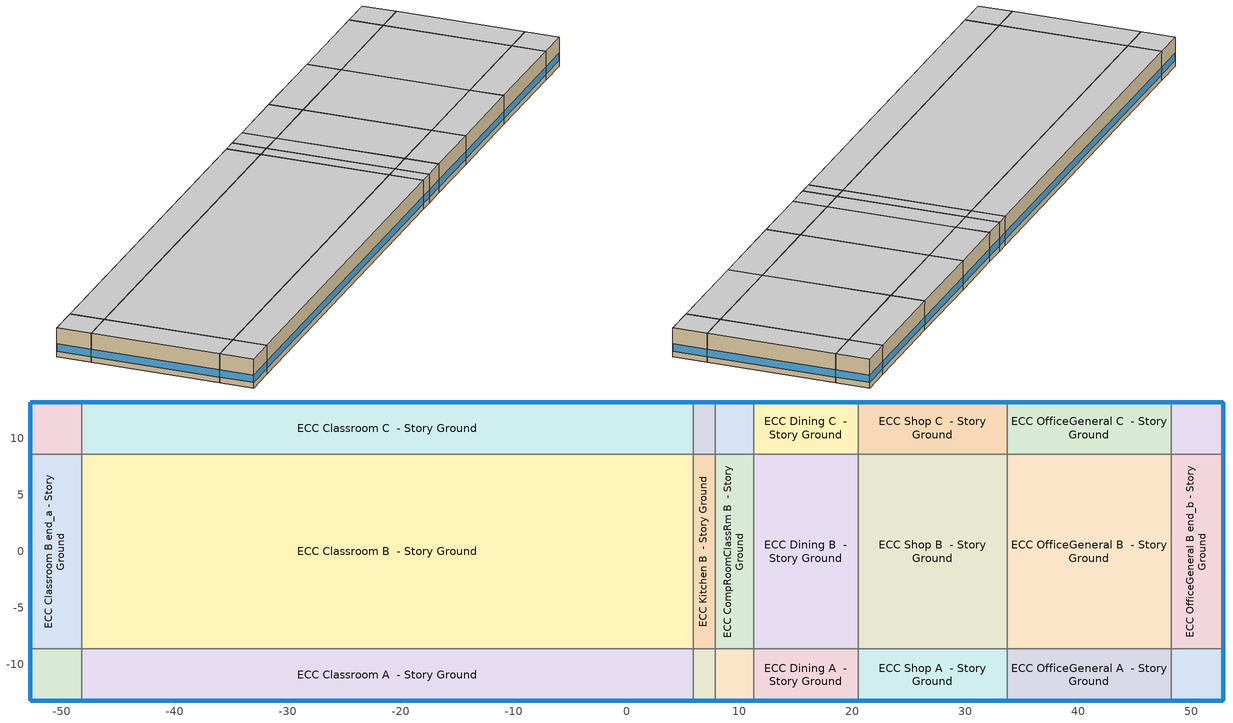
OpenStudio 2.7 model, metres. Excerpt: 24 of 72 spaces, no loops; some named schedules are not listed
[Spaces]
ECC Classroom A end_a - Story Ground
 floor ground: -52.81,-13.2 -52.81,-8.63 -48.23,-8.63 -48.23,-13.2 z0
 wall outside: -52.81,-8.63 -52.81,-13.2 -48.23,-13.2 z0:3.96
 wall to ECC Classroom B end_a - Story Ground: -48.23,-8.63 -52.81,-8.63 z0:3.96
 wall to ECC Classroom A  - Story Ground: -48.23,-13.2 -48.23,-8.63 z0:3.96
 window: -52.81,-8.66 -52.81,-13.18 / -52.78,-13.2 -48.26,-13.2 z0.76:1.76
 ceiling adiabatic (DEER Carpeted 6in Slab Floor): -48.23,-13.2 -48.23,-8.63 -52.81,-8.63 -52.81,-13.2 z3.96
ECC Classroom B end_a - Story Ground
 floor ground: -52.81,-8.63 -52.81,8.63 -48.23,8.63 -48.23,-8.63 z0
 wall outside: -52.81,8.63 -52.81,-8.63 z0:3.96
 wall to ECC Classroom C end_a - Story Ground: -48.23,8.63 -52.81,8.63 z0:3.96
 wall to ECC Classroom B  - Story Ground: -48.23,-8.63 -48.23,8.63 z0:3.96
 window: -52.81,8.6 -52.81,-8.6 z0.76:1.76
 ceiling adiabatic (DEER Carpeted 6in Slab Floor): -48.23,-8.63 -48.23,8.63 -52.81,8.63 -52.81,-8.63 z3.96
ECC Classroom C end_a - Story Ground
 floor ground: -52.81,8.63 -52.81,13.2 -48.23,13.2 -48.23,8.63 z0
 wall outside: -48.23,13.2 -52.81,13.2 -52.81,8.63 z0:3.96
 wall to ECC Classroom C  - Story Ground: -48.23,8.63 -48.23,13.2 z0:3.96
 window: -52.81,13.18 -52.81,8.66 / -48.26,13.2 -52.78,13.2 z0.76:1.76
 ceiling adiabatic (DEER Carpeted 6in Slab Floor): -48.23,8.63 -48.23,13.2 -52.81,13.2 -52.81,8.63 z3.96
ECC Classroom A  - Story Ground
 floor ground: -48.23,-13.2 -48.23,-8.63 5.89,-8.63 5.89,-13.2 z0
 wall outside: -48.23,-13.2 5.89,-13.2 z0:3.96
 wall to ECC Classroom B  - Story Ground: 5.89,-8.63 -48.23,-8.63 z0:3.96
 wall to ECC Kitchen A  - Story Ground: 5.89,-13.2 5.89,-8.63 z0:3.96
 window: -48.21,-13.2 5.87,-13.2 z0.76:1.75
 ceiling adiabatic (DEER Carpeted 6in Slab Floor): 5.89,-13.2 5.89,-8.63 -48.23,-8.63 -48.23,-13.2 z3.96
ECC Classroom B  - Story Ground
 floor ground: -48.23,-8.63 -48.23,8.63 5.89,8.63 5.89,-8.63 z0
 wall to ECC Classroom C  - Story Ground: 5.89,8.63 -48.23,8.63 z0:3.96
 wall to ECC Kitchen B  - Story Ground: 5.89,-8.63 5.89,8.63 z0:3.96
 ceiling adiabatic (DEER Carpeted 6in Slab Floor): 5.89,-8.63 5.89,8.63 -48.23,8.63 -48.23,-8.63 z3.96
ECC Classroom C  - Story Ground
 floor ground: -48.23,8.63 -48.23,13.2 5.89,13.2 5.89,8.63 z0
 wall outside: 5.89,13.2 -48.23,13.2 z0:3.96
 wall to ECC Kitchen C  - Story Ground: 5.89,8.63 5.89,13.2 z0:3.96
 window: 5.87,13.2 -48.21,13.2 z0.76:1.75
 ceiling adiabatic (DEER Carpeted 6in Slab Floor): 5.89,8.63 5.89,13.2 -48.23,13.2 -48.23,8.63 z3.96
ECC Kitchen A  - Story Ground
 floor ground: 5.89,-13.2 5.89,-8.63 7.88,-8.63 7.88,-13.2 z0
 wall outside: 5.89,-13.2 7.88,-13.2 z0:3.96
 wall to ECC Kitchen B  - Story Ground: 7.88,-8.63 5.89,-8.63 z0:3.96
 wall to ECC CompRoomClassRm A  - Story Ground: 7.88,-13.2 7.88,-8.63 z0:3.96
 window: 5.92,-13.2 7.85,-13.2 z0.76:1.78
 ceiling adiabatic (DEER Carpeted 6in Slab Floor): 7.88,-13.2 7.88,-8.63 5.89,-8.63 5.89,-13.2 z3.96
ECC Kitchen B  - Story Ground
 floor ground: 5.89,-8.63 5.89,8.63 7.88,8.63 7.88,-8.63 z0
 wall to ECC Kitchen C  - Story Ground: 7.88,8.63 5.89,8.63 z0:3.96
 wall to ECC CompRoomClassRm B  - Story Ground: 7.88,-8.63 7.88,8.63 z0:3.96
 ceiling adiabatic (DEER Carpeted 6in Slab Floor): 7.88,-8.63 7.88,8.63 5.89,8.63 5.89,-8.63 z3.96
ECC Kitchen C  - Story Ground
 floor ground: 5.89,8.63 5.89,13.2 7.88,13.2 7.88,8.63 z0
 wall outside: 7.88,13.2 5.89,13.2 z0:3.96
 wall to ECC CompRoomClassRm C  - Story Ground: 7.88,8.63 7.88,13.2 z0:3.96
 window: 7.85,13.2 5.92,13.2 z0.76:1.78
 ceiling adiabatic (DEER Carpeted 6in Slab Floor): 7.88,8.63 7.88,13.2 5.89,13.2 5.89,8.63 z3.96
ECC CompRoomClassRm A  - Story Ground
 floor ground: 7.88,-13.2 7.88,-8.63 11.25,-8.63 11.25,-13.2 z0
 wall outside: 7.88,-13.2 11.25,-13.2 z0:3.96
 wall to ECC CompRoomClassRm B  - Story Ground: 11.25,-8.63 7.88,-8.63 z0:3.96
 wall to ECC Dining A  - Story Ground: 11.25,-13.2 11.25,-8.63 z0:3.96
 window: 7.9,-13.2 11.22,-13.2 z0.76:1.77
 ceiling adiabatic (DEER Carpeted 6in Slab Floor): 11.25,-13.2 11.25,-8.63 7.88,-8.63 7.88,-13.2 z3.96
ECC CompRoomClassRm B  - Story Ground
 floor ground: 7.88,-8.63 7.88,8.63 11.25,8.63 11.25,-8.63 z0
 wall to ECC CompRoomClassRm C  - Story Ground: 11.25,8.63 7.88,8.63 z0:3.96
 wall to ECC Dining B  - Story Ground: 11.25,-8.63 11.25,8.63 z0:3.96
 ceiling adiabatic (DEER Carpeted 6in Slab Floor): 11.25,-8.63 11.25,8.63 7.88,8.63 7.88,-8.63 z3.96
ECC CompRoomClassRm C  - Story Ground
 floor ground: 7.88,8.63 7.88,13.2 11.25,13.2 11.25,8.63 z0
 wall outside: 11.25,13.2 7.88,13.2 z0:3.96
 wall to ECC Dining C  - Story Ground: 11.25,8.63 11.25,13.2 z0:3.96
 window: 11.22,13.2 7.9,13.2 z0.76:1.77
 ceiling adiabatic (DEER Carpeted 6in Slab Floor): 11.25,8.63 11.25,13.2 7.88,13.2 7.88,8.63 z3.96
ECC Dining A  - Story Ground
 floor ground: 11.25,-13.2 11.25,-8.63 20.5,-8.63 20.5,-13.2 z0
 wall outside: 11.25,-13.2 20.5,-13.2 z0:3.96
 wall to ECC Dining B  - Story Ground: 20.5,-8.63 11.25,-8.63 z0:3.96
 wall to ECC Shop A  - Story Ground: 20.5,-13.2 20.5,-8.63 z0:3.96
 window: 11.27,-13.2 20.47,-13.2 z0.76:1.76
 ceiling adiabatic (DEER Carpeted 6in Slab Floor): 20.5,-13.2 20.5,-8.63 11.25,-8.63 11.25,-13.2 z3.96
ECC Dining B  - Story Ground
 floor ground: 11.25,-8.63 11.25,8.63 20.5,8.63 20.5,-8.63 z0
 wall to ECC Dining C  - Story Ground: 20.5,8.63 11.25,8.63 z0:3.96
 wall to ECC Shop B  - Story Ground: 20.5,-8.63 20.5,8.63 z0:3.96
 ceiling adiabatic (DEER Carpeted 6in Slab Floor): 20.5,-8.63 20.5,8.63 11.25,8.63 11.25,-8.63 z3.96
ECC Dining C  - Story Ground
 floor ground: 11.25,8.63 11.25,13.2 20.5,13.2 20.5,8.63 z0
 wall outside: 20.5,13.2 11.25,13.2 z0:3.96
 wall to ECC Shop C  - Story Ground: 20.5,8.63 20.5,13.2 z0:3.96
 window: 20.47,13.2 11.27,13.2 z0.76:1.76
 ceiling adiabatic (DEER Carpeted 6in Slab Floor): 20.5,8.63 20.5,13.2 11.25,13.2 11.25,8.63 z3.96
ECC Shop A  - Story Ground
 floor ground: 20.5,-13.2 20.5,-8.63 33.69,-8.63 33.69,-13.2 z0
 wall outside: 20.5,-13.2 33.69,-13.2 z0:3.96
 wall to ECC Shop B  - Story Ground: 33.69,-8.63 20.5,-8.63 z0:3.96
 wall to ECC OfficeGeneral A  - Story Ground: 33.69,-13.2 33.69,-8.63 z0:3.96
 window: 20.52,-13.2 33.67,-13.2 z0.76:1.76
 ceiling adiabatic (DEER Carpeted 6in Slab Floor): 33.69,-13.2 33.69,-8.63 20.5,-8.63 20.5,-13.2 z3.96
ECC Shop B  - Story Ground
 floor ground: 20.5,-8.63 20.5,8.63 33.69,8.63 33.69,-8.63 z0
 wall to ECC Shop C  - Story Ground: 33.69,8.63 20.5,8.63 z0:3.96
 wall to ECC OfficeGeneral B  - Story Ground: 33.69,-8.63 33.69,8.63 z0:3.96
 ceiling adiabatic (DEER Carpeted 6in Slab Floor): 33.69,-8.63 33.69,8.63 20.5,8.63 20.5,-8.63 z3.96
ECC Shop C  - Story Ground
 floor ground: 20.5,8.63 20.5,13.2 33.69,13.2 33.69,8.63 z0
 wall outside: 33.69,13.2 20.5,13.2 z0:3.96
 wall to ECC OfficeGeneral C  - Story Ground: 33.69,8.63 33.69,13.2 z0:3.96
 window: 33.67,13.2 20.52,13.2 z0.76:1.76
 ceiling adiabatic (DEER Carpeted 6in Slab Floor): 33.69,8.63 33.69,13.2 20.5,13.2 20.5,8.63 z3.96
ECC OfficeGeneral A  - Story Ground
 floor ground: 33.69,-13.2 33.69,-8.63 48.23,-8.63 48.23,-13.2 z0
 wall outside: 33.69,-13.2 48.23,-13.2 z0:3.96
 wall to ECC OfficeGeneral B  - Story Ground: 48.23,-8.63 33.69,-8.63 z0:3.96
 wall to ECC OfficeGeneral A end_b - Story Ground: 48.23,-13.2 48.23,-8.63 z0:3.96
 window: 33.72,-13.2 48.21,-13.2 z0.76:1.76
 ceiling adiabatic (DEER Carpeted 6in Slab Floor): 48.23,-13.2 48.23,-8.63 33.69,-8.63 33.69,-13.2 z3.96
ECC OfficeGeneral B  - Story Ground
 floor ground: 33.69,-8.63 33.69,8.63 48.23,8.63 48.23,-8.63 z0
 wall to ECC OfficeGeneral C  - Story Ground: 48.23,8.63 33.69,8.63 z0:3.96
 wall to ECC OfficeGeneral B end_b - Story Ground: 48.23,-8.63 48.23,8.63 z0:3.96
 ceiling adiabatic (DEER Carpeted 6in Slab Floor): 48.23,-8.63 48.23,8.63 33.69,8.63 33.69,-8.63 z3.96
ECC OfficeGeneral C  - Story Ground
 floor ground: 33.69,8.63 33.69,13.2 48.23,13.2 48.23,8.63 z0
 wall outside: 48.23,13.2 33.69,13.2 z0:3.96
 wall to ECC OfficeGeneral C end_b - Story Ground: 48.23,8.63 48.23,13.2 z0:3.96
 window: 48.21,13.2 33.72,13.2 z0.76:1.76
 ceiling adiabatic (DEER Carpeted 6in Slab Floor): 48.23,8.63 48.23,13.2 33.69,13.2 33.69,8.63 z3.96
ECC OfficeGeneral A end_b - Story Ground
 floor ground: 48.23,-13.2 48.23,-8.63 52.81,-8.63 52.81,-13.2 z0
 wall outside: 48.23,-13.2 52.81,-13.2 52.81,-8.63 z0:3.96
 wall to ECC OfficeGeneral B end_b - Story Ground: 52.81,-8.63 48.23,-8.63 z0:3.96
 window: 52.81,-13.18 52.81,-8.66 / 48.26,-13.2 52.78,-13.2 z0.76:1.76
 ceiling adiabatic (DEER Carpeted 6in Slab Floor): 52.81,-13.2 52.81,-8.63 48.23,-8.63 48.23,-13.2 z3.96
ECC OfficeGeneral B end_b - Story Ground
 floor ground: 48.23,-8.63 48.23,8.63 52.81,8.63 52.81,-8.63 z0
 wall outside: 52.81,-8.63 52.81,8.63 z0:3.96
 wall to ECC OfficeGeneral C end_b - Story Ground: 52.81,8.63 48.23,8.63 z0:3.96
 window: 52.81,-8.6 52.81,8.6 z0.76:1.76
 ceiling adiabatic (DEER Carpeted 6in Slab Floor): 52.81,-8.63 52.81,8.63 48.23,8.63 48.23,-8.63 z3.96
ECC OfficeGeneral C end_b - Story Ground
 floor ground: 48.23,8.63 48.23,13.2 52.81,13.2 52.81,8.63 z0
 wall outside: 52.81,8.63 52.81,13.2 48.23,13.2 z0:3.96
 window: 52.78,13.2 48.26,13.2 / 52.81,8.66 52.81,13.18 z0.76:1.76
 ceiling adiabatic (DEER Carpeted 6in Slab Floor): 52.81,8.63 52.81,13.2 48.23,13.2 48.23,8.63 z3.96
[Building]
DEER Pre-1975|ECC: Default Construction Set=Res DEER Pre-1975 - ECC - CEC T24-CEC6; Standards Building Type=ECC
[Site]
Site 1: Terrain=City
[ClimateZones]
Climate Zone Institution Name 1=CEC; Climate Zone Document Name 1=California Climate Zone Descriptions; Climate Zone Document Year 1=1995; Climate Zone Value 1=6; Climate Zone Institution Name 2=ASHRAE; Climate Zone Document Name 2=ANSI/ASHRAE Standard 169; Climate Zone Document Year 2=2006
[SizingPeriod:DesignDay] Barometric Pressure {Pa}=100977; Sky Clearness=0; Rain Indicator=0; Snow Indicator=0; Day of Month=21; Daylight Saving Time Indicator=0; Humidity Indicating Type=Wetbulb; Dry-Bulb Temperature Range Modifier Type=DefaultMultipliers
Name | Maximum Dry-Bulb Temperature {C} | Daily Dry-Bulb Temperature Range {deltaC} | Humidity Indicating Conditions at Maximum Dry-Bulb | Wind Speed {m/s} | Wind Direction {deg} | Month | Day Type | Solar Model Indicator | ASHRAE Taub | ASHRAE Taud
Houston Bush Intercontinental Ann Htg 99.6% Condns DB | -1.6 | 0 | -1.6 | 2.8 | 0 | 1 | WinterDesignDay | ASHRAEClearSky
Houston Bush Intercontinental Ann Clg .4% Condns DB=>MWB | 36 | 10.1 | 24.8 | 3.5 | 170 | 7 | SummerDesignDay | ASHRAETau | 0.499 | 1.97
[Site:GroundTemperature:BuildingSurface]
19.527, 19.502, 19.536, 19.598, 20.002, 21.64, 22.225, 22.375, 21.449, 20.121, 19.802, 19.633
[DefaultConstructionSet]
Res DEER Pre-1975 - ECC - CEC T24-CEC6: Default Exterior Surface Constructions=Default Surface Constructions 1; Default Interior Surface Constructions=Default Surface Constructions 2; Default Ground Contact Surface Constructions=Default Surface Constructions 3; Default Exterior SubSurface Constructions=Default Sub Surface Constructions 1; Default Interior SubSurface Constructions=Default Sub Surface Constructions 2; Interior Partition Construction=Typical Interior Partition
[DefaultSurfaceConstructions]
Name | Floor Construction | Wall Construction | Roof Ceiling Construction
Default Surface Constructions 1 | DEER Uncarpeted 6in Slab Floor | DEER Insulated Exterior Mass Wall R-3.51 | DEER Mass Roof R-15.77
Default Surface Constructions 2 | DEER Carpeted 6in Slab Floor | Typical Interior Wall | DEER Carpeted 6in Slab Floor
Default Surface Constructions 3 | DEER Carpeted 6in Slab Floor | Typical Uninsulated Basement Mass Wall
[Construction]
DEER Uncarpeted 6in Slab Floor: Typical Insulation R-1.73, 6 in. Normalweight Concrete Floor
DEER Insulated Exterior Mass Wall R-3.51: 8 in. Concrete Block Wall, Typical Insulation R-1.73
DEER Mass Roof R-15.77: Roof Membrane, Typical Insulation R-15.27, Metal Roof Surface
DEER Carpeted 6in Slab Floor: Typical Insulation, 6 in. Normalweight Concrete Floor, Typical Carpet Pad
Typical Interior Wall: G01 13mm gypsum board, G01 13mm gypsum board
Typical Uninsulated Basement Mass Wall: 8 in. Concrete Block Basement Wall
DEER Metal Framed Window U-1.23 SHGC 0.82: Simple Glazing U-1.23 SHGC 0.82
DEER Metal Framed Window U-1.23 SHGC 0.82 1: Simple Glazing U-1.23 SHGC 0.82 1
Typical Uninsulated Swinging Door: Typical Insulation
U 0.98 SHGC 0.68 Sgl Ref-B-H Clr 6mm: REF B CLEAR HI 6MM
Typical Insulated Metal Door: F08 Metal surface, Typical Insulation
DEER Skylight U-1.31 SHGC 0.61: Simple Glazing U-1.23 SHGC 0.61
Typical Interior Window: Clear 3mm
Typical Interior Door; Typical Interior Partition: G05 25mm wood
[Material:NoMass] Roughness=Smooth; Thermal Absorptance=0.9; Solar Absorptance=0.7
Name | Thermal Resistance {m2-K/W} | Visible Absorptance
Typical Insulation R-1.73 | 0.305336 | 0.7
Typical Insulation R-15.27 | 2.68843 | 0.7
Typical Insulation | 0.0282222 | 0.7
Typical Carpet Pad | 0.21648 | 0.8
[Material] Thermal Absorptance=0.9
Name | Roughness | Thickness {m} | Conductivity {W/m-K} | Density {kg/m3} | Specific Heat {J/kg-K} | Solar Absorptance | Visible Absorptance
6 in. Normalweight Concrete Floor | MediumRough | 0.1524 | 2.31 | 2322 | 832 | 0.7 | 0.7
8 in. Concrete Block Wall | MediumRough | 0.2032 | 0.72 | 800 | 832 | 0.7 | 0.7
Roof Membrane | VeryRough | 0.0095 | 0.16 | 1121.29 | 1460 | 0.7 | 0.7
Metal Roof Surface; F08 Metal surface | Smooth | 0.0008 | 45.28 | 7824 | 500 | 0.7 | 0.7
G01 13mm gypsum board | Smooth | 0.0127 | 0.160031 | 800.001 | 1090.73 | 0.7 | 0.5
8 in. Concrete Block Basement Wall | MediumRough | 0.2032 | 1.326 | 1842 | 912 | 0.7 | 0.7
G05 25mm wood | MediumSmooth | 0.0254 | 0.15 | 608 | 1630 | 0.5 | 0.5
[DefaultSubSurfaceConstructions]
Name | Fixed Window Construction | Operable Window Construction | Door Construction | Glass Door Construction | Overhead Door Construction | Skylight Construction | Tubular Daylight Dome Construction | Tubular Daylight Diffuser Construction
Default Sub Surface Constructions 1 | DEER Metal Framed Window U-1.23 SHGC 0.82 | DEER Metal Framed Window U-1.23 SHGC 0.82 1 | Typical Uninsulated Swinging Door | U 0.98 SHGC 0.68 Sgl Ref-B-H Clr 6mm | Typical Insulated Metal Door | DEER Skylight U-1.31 SHGC 0.61 | Typical Interior Window | Typical Interior Window
Default Sub Surface Constructions 2 | Typical Interior Window | Typical Interior Window | Typical Interior Door
[WindowMaterial:SimpleGlazingSystem] Visible Transmittance=0.25
Name | U-Factor {W/m2-K} | Solar Heat Gain Coefficient
Simple Glazing U-1.23 SHGC 0.82; Simple Glazing U-1.23 SHGC 0.82 1 | 6.98426 | 0.82
Simple Glazing U-1.23 SHGC 0.61 | 7 | 0.61
[WindowMaterial:Glazing] Optical Data Type=SpectralAverage; Infrared Transmittance at Normal Incidence=0; Front Side Infrared Hemispherical Emissivity=0.84; Conductivity {W/m-K}=0.9; Dirt Correction Factor for Solar and Visible Transmittance=1; Solar Diffusing=No
Name | Thickness {m} | Solar Transmittance at Normal Incidence | Front Side Solar Reflectance at Normal Incidence | Back Side Solar Reflectance at Normal Incidence | Visible Transmittance at Normal Incidence | Front Side Visible Reflectance at Normal Incidence | Back Side Visible Reflectance at Normal Incidence | Back Side Infrared Hemispherical Emissivity
REF B CLEAR HI 6MM | 0.006 | 0.24 | 0.16 | 0.32 | 0.3 | 0.16 | 0.29 | 0.6
Clear 3mm | 0.003 | 0.837 | 0.075 | 0.075 | 0.898 | 0.081 | 0.081 | 0.84
[SpaceType] Standards Building Type=ECC
Name | Default Schedule Set | Design Specification Outdoor Air Object | Standards Space Type
ECC Classroom - DEER Pre-1975 | ECC Classroom Schedule Set | ECC Classroom Ventilation | Classroom
ECC CompRoomClassRm - DEER Pre-1975 | ECC CompRoomClassRm Schedule Set | ECC CompRoomClassRm Ventilation | CompRoomClassRm
ECC Shop - DEER Pre-1975 | ECC Shop Schedule Set | ECC Shop Ventilation | Shop
ECC Dining - DEER Pre-1975 | ECC Dining Schedule Set | ECC Dining Ventilation | Dining
ECC Kitchen - DEER Pre-1975 | ECC Kitchen Schedule Set | ECC Kitchen Ventilation | Kitchen
ECC OfficeGeneral - DEER Pre-1975 | ECC OfficeGeneral Schedule Set | ECC OfficeGeneral Ventilation | OfficeGeneral
[BuildingStory]
Story Ground: Nominal Z Coordinate {m}=0; Nominal Floor to Floor Height {m}=3.9624
[Space] Building Story=Story Ground
Name | Space Type | Thermal Zone
ECC Classroom A end_a - Story Ground | ECC Classroom - DEER Pre-1975 | Zone ECC Classroom A end_a - Story Ground
ECC Classroom B end_a - Story Ground | ECC Classroom - DEER Pre-1975 | Zone ECC Classroom B end_a - Story Ground
ECC Classroom C end_a - Story Ground | ECC Classroom - DEER Pre-1975 | Zone ECC Classroom C end_a - Story Ground
ECC Classroom A  - Story Ground | ECC Classroom - DEER Pre-1975 | Zone ECC Classroom A  - Story Ground
ECC Classroom B  - Story Ground | ECC Classroom - DEER Pre-1975 | Zone ECC Classroom B  - Story Ground
ECC Classroom C  - Story Ground | ECC Classroom - DEER Pre-1975 | Zone ECC Classroom C  - Story Ground
ECC Kitchen A  - Story Ground | ECC Kitchen - DEER Pre-1975 | Zone ECC Kitchen A  - Story Ground
ECC Kitchen B  - Story Ground | ECC Kitchen - DEER Pre-1975 | Zone ECC Kitchen B  - Story Ground
ECC Kitchen C  - Story Ground | ECC Kitchen - DEER Pre-1975 | Zone ECC Kitchen C  - Story Ground
ECC CompRoomClassRm A  - Story Ground | ECC CompRoomClassRm - DEER Pre-1975 | Zone ECC CompRoomClassRm A  - Story Ground
ECC CompRoomClassRm B  - Story Ground | ECC CompRoomClassRm - DEER Pre-1975 | Zone ECC CompRoomClassRm B  - Story Ground
ECC CompRoomClassRm C  - Story Ground | ECC CompRoomClassRm - DEER Pre-1975 | Zone ECC CompRoomClassRm C  - Story Ground
ECC Dining A  - Story Ground | ECC Dining - DEER Pre-1975 | Zone ECC Dining A  - Story Ground
ECC Dining B  - Story Ground | ECC Dining - DEER Pre-1975 | Zone ECC Dining B  - Story Ground
ECC Dining C  - Story Ground | ECC Dining - DEER Pre-1975 | Zone ECC Dining C  - Story Ground
ECC Shop A  - Story Ground | ECC Shop - DEER Pre-1975 | Zone ECC Shop A  - Story Ground
ECC Shop B  - Story Ground | ECC Shop - DEER Pre-1975 | Zone ECC Shop B  - Story Ground
ECC Shop C  - Story Ground | ECC Shop - DEER Pre-1975 | Zone ECC Shop C  - Story Ground
ECC OfficeGeneral A  - Story Ground | ECC OfficeGeneral - DEER Pre-1975 | Zone ECC OfficeGeneral A  - Story Ground
ECC OfficeGeneral B  - Story Ground | ECC OfficeGeneral - DEER Pre-1975 | Zone ECC OfficeGeneral B  - Story Ground
ECC OfficeGeneral C  - Story Ground | ECC OfficeGeneral - DEER Pre-1975 | Zone ECC OfficeGeneral C  - Story Ground
ECC OfficeGeneral A end_b - Story Ground | ECC OfficeGeneral - DEER Pre-1975 | Zone ECC OfficeGeneral A end_b - Story Ground
ECC OfficeGeneral B end_b - Story Ground | ECC OfficeGeneral - DEER Pre-1975 | Zone ECC OfficeGeneral B end_b - Story Ground
ECC OfficeGeneral C end_b - Story Ground | ECC OfficeGeneral - DEER Pre-1975 | Zone ECC OfficeGeneral C end_b - Story Ground
[ThermalZone] Multiplier=1; Use Ideal Air Loads=No
Name | Thermostat
Zone ECC Classroom A end_a - Story Ground | ECC Classroom - DEER Pre-1975 Thermostat 2
Zone ECC Classroom B end_a - Story Ground | ECC Classroom - DEER Pre-1975 Thermostat 4
Zone ECC Classroom C end_a - Story Ground | ECC Classroom - DEER Pre-1975 Thermostat 1
Zone ECC Classroom A  - Story Ground | ECC Classroom - DEER Pre-1975 Thermostat 5
Zone ECC Classroom B  - Story Ground | ECC Classroom - DEER Pre-1975 Thermostat 7
Zone ECC Classroom C  - Story Ground | ECC Classroom - DEER Pre-1975 Thermostat 8
Zone ECC Kitchen A  - Story Ground | ECC Kitchen - DEER Pre-1975 Thermostat 3
Zone ECC Kitchen B  - Story Ground | ECC Kitchen - DEER Pre-1975 Thermostat 4
Zone ECC Kitchen C  - Story Ground | ECC Kitchen - DEER Pre-1975 Thermostat 1
Zone ECC CompRoomClassRm A  - Story Ground | ECC CompRoomClassRm - DEER Pre-1975 Thermostat 1
Zone ECC CompRoomClassRm B  - Story Ground | ECC CompRoomClassRm - DEER Pre-1975 Thermostat
Zone ECC CompRoomClassRm C  - Story Ground | ECC CompRoomClassRm - DEER Pre-1975 Thermostat 2
Zone ECC Dining A  - Story Ground | ECC Dining - DEER Pre-1975 Thermostat 1
Zone ECC Dining B  - Story Ground | ECC Dining - DEER Pre-1975 Thermostat 2
Zone ECC Dining C  - Story Ground | ECC Dining - DEER Pre-1975 Thermostat 3
Zone ECC Shop A  - Story Ground | ECC Shop - DEER Pre-1975 Thermostat 1
Zone ECC Shop B  - Story Ground | ECC Shop - DEER Pre-1975 Thermostat 2
Zone ECC Shop C  - Story Ground | ECC Shop - DEER Pre-1975 Thermostat 3
Zone ECC OfficeGeneral A  - Story Ground | ECC OfficeGeneral - DEER Pre-1975 Thermostat 2
Zone ECC OfficeGeneral B  - Story Ground | ECC OfficeGeneral - DEER Pre-1975 Thermostat 3
Zone ECC OfficeGeneral C  - Story Ground | ECC OfficeGeneral - DEER Pre-1975 Thermostat 4
Zone ECC OfficeGeneral A end_b - Story Ground | ECC OfficeGeneral - DEER Pre-1975 Thermostat 5
Zone ECC OfficeGeneral B end_b - Story Ground | ECC OfficeGeneral - DEER Pre-1975 Thermostat 6
Zone ECC OfficeGeneral C end_b - Story Ground | ECC OfficeGeneral - DEER Pre-1975 Thermostat 7
[People:Definition] Number of People Calculation Method=People/Area; Fraction Radiant=0.3
Name | People per Space Floor Area {person/m2}
ECC Classroom People Definition | 0.358438
ECC Dining People Definition | 0.477918
ECC CompRoomClassRm People Definition | 0.14316
ECC Shop People Definition | 0.0721182
ECC Kitchen People Definition | 0.0355209
ECC OfficeGeneral People Definition | 0.0473612
[People] Work Efficiency Schedule=Work Efficiency Schedule; Clothing Insulation Schedule=Clothing Schedule; Air Velocity Schedule=Air Velocity Schedule; Multiplier=1
Name | People Definition | Space or SpaceType
ECC Classroom People | ECC Classroom People Definition | ECC Classroom - DEER Pre-1975
ECC Dining People | ECC Dining People Definition | ECC Dining - DEER Pre-1975
ECC CompRoomClassRm People | ECC CompRoomClassRm People Definition | ECC CompRoomClassRm - DEER Pre-1975
ECC Shop People | ECC Shop People Definition | ECC Shop - DEER Pre-1975
ECC Kitchen People | ECC Kitchen People Definition | ECC Kitchen - DEER Pre-1975
ECC OfficeGeneral People | ECC OfficeGeneral People Definition | ECC OfficeGeneral - DEER Pre-1975
[Lights:Definition] Design Level Calculation Method=Watts/Area
Name | Watts per Space Floor Area {W/m2}
ECC Classroom Lights Definition; ECC CompRoomClassRm Lights Definition | 17.2223
ECC Dining Lights Definition | 16.1459
ECC Shop Lights Definition | 19.375
ECC Kitchen Lights Definition | 18.2986
ECC OfficeGeneral Lights Definition | 13.9931
[Lights] Fraction Replaceable=0
Name | Lights Definition | Space or SpaceType
ECC Classroom Lights | ECC Classroom Lights Definition | ECC Classroom - DEER Pre-1975
ECC Dining Lights | ECC Dining Lights Definition | ECC Dining - DEER Pre-1975
ECC CompRoomClassRm Lights | ECC CompRoomClassRm Lights Definition | ECC CompRoomClassRm - DEER Pre-1975
ECC Shop Lights | ECC Shop Lights Definition | ECC Shop - DEER Pre-1975
ECC Kitchen Lights | ECC Kitchen Lights Definition | ECC Kitchen - DEER Pre-1975
ECC OfficeGeneral Lights | ECC OfficeGeneral Lights Definition | ECC OfficeGeneral - DEER Pre-1975
[ElectricEquipment:Definition] Design Level Calculation Method=Watts/Area
Name | Watts per Space Floor Area {W/m2} | Fraction Radiant | Fraction Lost
ECC Classroom Elec Equip Definition; ECC Shop Elec Equip Definition | 12.3785 | 0.5
ECC Dining Elec Equip Definition | 6.18925 | 0.5
ECC CompRoomClassRm Elec Equip Definition | 61.8925 | 0.5
ECC Kitchen Elec Equip Definition | 44.7348 | 0.52 | 0.48
ECC OfficeGeneral Elec Equip Definition | 18.5677 | 0.5
[ElectricEquipment]
Name | Electric Equipment Definition | Space or SpaceType
ECC Classroom Elec Equip | ECC Classroom Elec Equip Definition | ECC Classroom - DEER Pre-1975
ECC Dining Elec Equip | ECC Dining Elec Equip Definition | ECC Dining - DEER Pre-1975
ECC CompRoomClassRm Elec Equip | ECC CompRoomClassRm Elec Equip Definition | ECC CompRoomClassRm - DEER Pre-1975
ECC Shop Elec Equip | ECC Shop Elec Equip Definition | ECC Shop - DEER Pre-1975
ECC Kitchen Elec Equip | ECC Kitchen Elec Equip Definition | ECC Kitchen - DEER Pre-1975
ECC OfficeGeneral Elec Equip | ECC OfficeGeneral Elec Equip Definition | ECC OfficeGeneral - DEER Pre-1975
[DesignSpecification:OutdoorAir] Outdoor Air Method=Sum
Name | Outdoor Air Flow per Floor Area {m3/s-m2}
ECC Classroom Ventilation | 0.00254
ECC Dining Ventilation | 0.0045212
ECC CompRoomClassRm Ventilation | 0.001016
ECC Shop Ventilation | 0.000508
ECC Kitchen Ventilation | 0.000254
ECC OfficeGeneral Ventilation | 0.0004572
[DefaultScheduleSet] Infiltration Schedule=D_ECC_All_C_Inf_Yr
Name | Number of People Schedule | People Activity Level Schedule | Lighting Schedule | Electric Equipment Schedule | Gas Equipment Schedule
ECC Classroom Schedule Set | D_ECC_Clrm_Occup_Yr | DEER Activity 117W/person | D17_ECC_Clrm_LF_Yr | D_ECC_Clrm_Misc_Yr
ECC Dining Schedule Set | D_ECC_Caf_Occup_Yr | DEER Activity 161W/person | D17_ECC_Din_LF_Yr | D_ECC_Caf_Misc_Yr
ECC CompRoomClassRm Schedule Set | D_ECC_CompCL_Occup_Yr | DEER Activity 117W/person | D17_ECC_CompCL_LF_Yr | D_ECC_CompCL_Misc_Yr
ECC Shop Schedule Set | D_ECC_Clrm_Occup_Yr | DEER Activity 220W/person | D17_ECC_Clrm_LF_Yr | D_ECC_Clrm_Misc_Yr
ECC Kitchen Schedule Set | D_ECC_Ktchn_Occup_Yr | DEER Activity 220W/person | D17_ECC_Ktchn_LF_Yr | D_ECC_Ktchn_Misc_Yr | D_ECC_Ktchn_Cook_Yr
ECC OfficeGeneral Schedule Set | D_ECC_OffGen_Occup_Yr | DEER Activity 132W/person | D17_ECC_OffGen_LF_Yr | D_ECC_OffGen_Misc_Yr
[GasEquipment:Definition]
ECC Kitchen Gas Equip Definition: Design Level Calculation Method=Watts/Area; Watts per Space Floor Area {W/m2}=791.802; Fraction Latent=0.3; Fraction Radiant=0.05; Fraction Lost=0.65
[GasEquipment]
ECC Kitchen Gas Equip: Gas Equipment Definition=ECC Kitchen Gas Equip Definition; Space or SpaceType=ECC Kitchen - DEER Pre-1975
[SpaceInfiltration:DesignFlowRate] Schedule=Always On Discrete; Design Flow Rate Calculation Method=Flow/ExteriorArea; Flow per Exterior Surface Area {m3/s-m2}=0.00019304; Constant Term Coefficient=0; Temperature Term Coefficient=0; Velocity Term Coefficient=0.224; Velocity Squared Term Coefficient=0
Name | Space or SpaceType
ECC Classroom A  - Story Ground Infiltration | ECC Classroom A  - Story Ground
ECC Classroom A end_a - Story Ground Infiltration | ECC Classroom A end_a - Story Ground
ECC Classroom B end_a - Story Ground Infiltration | ECC Classroom B end_a - Story Ground
ECC Classroom C  - Story Ground Infiltration | ECC Classroom C  - Story Ground
ECC Classroom C end_a - Story Ground Infiltration | ECC Classroom C end_a - Story Ground
ECC CompRoomClassRm A  - Story Ground Infiltration | ECC CompRoomClassRm A  - Story Ground
ECC CompRoomClassRm C  - Story Ground Infiltration | ECC CompRoomClassRm C  - Story Ground
ECC Dining A  - Story Ground Infiltration | ECC Dining A  - Story Ground
ECC Dining C  - Story Ground Infiltration | ECC Dining C  - Story Ground
ECC Kitchen A  - Story Ground Infiltration | ECC Kitchen A  - Story Ground
ECC Kitchen C  - Story Ground Infiltration | ECC Kitchen C  - Story Ground
ECC OfficeGeneral A  - Story Ground Infiltration | ECC OfficeGeneral A  - Story Ground
ECC OfficeGeneral A end_b - Story Ground Infiltration | ECC OfficeGeneral A end_b - Story Ground
ECC OfficeGeneral B end_b - Story Ground Infiltration | ECC OfficeGeneral B end_b - Story Ground
ECC OfficeGeneral C  - Story Ground Infiltration | ECC OfficeGeneral C  - Story Ground
ECC OfficeGeneral C end_b - Story Ground Infiltration | ECC OfficeGeneral C end_b - Story Ground
ECC Shop A  - Story Ground Infiltration | ECC Shop A  - Story Ground
ECC Shop C  - Story Ground Infiltration | ECC Shop C  - Story Ground
[Exterior:Lights:Definition]
Name | Design Level {W}
Parking Areas and Drives Def (W/ft^2) | 0.04
Building Facades Def (W/ft^2) | 0.25
Main Entries Def (W/ft) | 30
Other Doors Def (W/ft) | 25
[Exterior:Lights] Schedule=Always On Discrete; Control Option=AstronomicalClock
Name | Exterior Lights Definition | Multiplier
Parking Areas and Drives | Parking Areas and Drives Def (W/ft^2) | 133588
Building Facades | Building Facades Def (W/ft^2) | 11261.3
Main Entries | Main Entries Def (W/ft) | 67.3848
Other Doors | Other Doors Def (W/ft) | 29.4153
[ThermostatSetpoint:DualSetpoint] Heating Setpoint Temperature Schedule=D_ECC_All_HTemp_Yr; Cooling Setpoint Temperature Schedule=D_ECC_All_CTemp_Yr
ECC Classroom - DEER Pre-1975 Thermostat 1; ECC Classroom - DEER Pre-1975 Thermostat 2; ECC Classroom - DEER Pre-1975 Thermostat 4; ECC Classroom - DEER Pre-1975 Thermostat 5; ECC Classroom - DEER Pre-1975 Thermostat 7; ECC Classroom - DEER Pre-1975 Thermostat 8; ECC Dining - DEER Pre-1975 Thermostat 1; ECC Dining - DEER Pre-1975 Thermostat 2; ECC Dining - DEER Pre-1975 Thermostat 3; ECC CompRoomClassRm - DEER Pre-1975 Thermostat; ECC CompRoomClassRm - DEER Pre-1975 Thermostat 1; ECC CompRoomClassRm - DEER Pre-1975 Thermostat 2; ECC Shop - DEER Pre-1975 Thermostat 1; ECC Shop - DEER Pre-1975 Thermostat 2; ECC Shop - DEER Pre-1975 Thermostat 3; ECC Kitchen - DEER Pre-1975 Thermostat 1; ECC Kitchen - DEER Pre-1975 Thermostat 3; ECC Kitchen - DEER Pre-1975 Thermostat 4; ECC OfficeGeneral - DEER Pre-1975 Thermostat 2; ECC OfficeGeneral - DEER Pre-1975 Thermostat 3; ECC OfficeGeneral - DEER Pre-1975 Thermostat 4; ECC OfficeGeneral - DEER Pre-1975 Thermostat 5; ECC OfficeGeneral - DEER Pre-1975 Thermostat 6; ECC OfficeGeneral - DEER Pre-1975 Thermostat 7
[Schedule:Ruleset]
Name | Default Day Schedule | Summer Design Day Schedule | Winter Design Day Schedule
Clothing Schedule | Clothing Schedule Default Winter Clothes
Air Velocity Schedule | Air Velocity Schedule Default
Work Efficiency Schedule | Work Efficiency Schedule Default
D_ECC_Clrm_Occup_Yr | D_ECC_Clrm_Occup_Yr Default | D_ECC_Clrm_Occup_Yr Summer Design Day 5 | D_ECC_Clrm_Occup_Yr Winter Design Day 5
DEER Activity 117W/person | DEER Activity 117W/person Default | DEER Activity 117W/person Summer Design Day | DEER Activity 117W/person Winter Design Day
D17_ECC_Clrm_LF_Yr | D17_ECC_Clrm_LF_Yr Default | D17_ECC_Clrm_LF_Yr Summer Design Day 5 | D17_ECC_Clrm_LF_Yr Winter Design Day 5
D_ECC_Clrm_Misc_Yr | D_ECC_Clrm_Misc_Yr Default | D_ECC_Clrm_Misc_Yr Summer Design Day 5 | D_ECC_Clrm_Misc_Yr Winter Design Day 5
D_ECC_All_C_Inf_Yr | D_ECC_All_C_Inf_Yr Default | D_ECC_All_C_Inf_Yr Summer Design Day 5 | D_ECC_All_C_Inf_Yr Winter Design Day 5
D_ECC_Caf_Occup_Yr | D_ECC_Caf_Occup_Yr Default | D_ECC_Caf_Occup_Yr Summer Design Day 5 | D_ECC_Caf_Occup_Yr Winter Design Day 5
DEER Activity 161W/person | DEER Activity 161W/person Default | DEER Activity 161W/person Summer Design Day | DEER Activity 161W/person Winter Design Day
D17_ECC_Din_LF_Yr | D17_ECC_Din_LF_Yr Default | D17_ECC_Din_LF_Yr Summer Design Day 5 | D17_ECC_Din_LF_Yr Winter Design Day 5
D_ECC_Caf_Misc_Yr | D_ECC_Caf_Misc_Yr Default | D_ECC_Caf_Misc_Yr Summer Design Day 5 | D_ECC_Caf_Misc_Yr Winter Design Day 5
D_ECC_CompCL_Occup_Yr | D_ECC_CompCL_Occup_Yr Default | D_ECC_CompCL_Occup_Yr Summer Design Day 5 | D_ECC_CompCL_Occup_Yr Winter Design Day 5
D17_ECC_CompCL_LF_Yr | D17_ECC_CompCL_LF_Yr Default | D17_ECC_CompCL_LF_Yr Summer Design Day 5 | D17_ECC_CompCL_LF_Yr Winter Design Day 5
D_ECC_CompCL_Misc_Yr | D_ECC_CompCL_Misc_Yr Default | D_ECC_CompCL_Misc_Yr Summer Design Day 5 | D_ECC_CompCL_Misc_Yr Winter Design Day 5
DEER Activity 220W/person | DEER Activity 220W/person Default | DEER Activity 220W/person Summer Design Day | DEER Activity 220W/person Winter Design Day
D_ECC_Ktchn_Occup_Yr | D_ECC_Ktchn_Occup_Yr Default | D_ECC_Ktchn_Occup_Yr Summer Design Day 5 | D_ECC_Ktchn_Occup_Yr Winter Design Day 5
D17_ECC_Ktchn_LF_Yr | D17_ECC_Ktchn_LF_Yr Default | D17_ECC_Ktchn_LF_Yr Summer Design Day 5 | D17_ECC_Ktchn_LF_Yr Winter Design Day 5
D_ECC_Ktchn_Misc_Yr | D_ECC_Ktchn_Misc_Yr Default | D_ECC_Ktchn_Misc_Yr Summer Design Day 5 | D_ECC_Ktchn_Misc_Yr Winter Design Day 5
D_ECC_Ktchn_Cook_Yr | D_ECC_Ktchn_Cook_Yr Default | D_ECC_Ktchn_Cook_Yr Summer Design Day 5 | D_ECC_Ktchn_Cook_Yr Winter Design Day 5
D_ECC_OffGen_Occup_Yr | D_ECC_OffGen_Occup_Yr Default | D_ECC_OffGen_Occup_Yr Summer Design Day 5 | D_ECC_OffGen_Occup_Yr Winter Design Day 5
DEER Activity 132W/person | DEER Activity 132W/person Default | DEER Activity 132W/person Summer Design Day | DEER Activity 132W/person Winter Design Day
D17_ECC_OffGen_LF_Yr | D17_ECC_OffGen_LF_Yr Default | D17_ECC_OffGen_LF_Yr Summer Design Day 5 | D17_ECC_OffGen_LF_Yr Winter Design Day 5
D_ECC_OffGen_Misc_Yr | D_ECC_OffGen_Misc_Yr Default | D_ECC_OffGen_Misc_Yr Summer Design Day 5 | D_ECC_OffGen_Misc_Yr Winter Design Day 5
D_ECC_All_HTemp_Yr | D_ECC_All_HTemp_Yr Default | D_ECC_All_HTemp_Yr Summer Design Day 5 | D_ECC_All_HTemp_Yr Winter Design Day 5
D_ECC_All_CTemp_Yr | D_ECC_All_CTemp_Yr Default | D_ECC_All_CTemp_Yr Summer Design Day 5 | D_ECC_All_CTemp_Yr Winter Design Day 5
[Schedule:Day]
Clothing Schedule Default Winter Clothes; D_ECC_All_C_Inf_Yr Winter Design Day 5; D_ECC_All_C_Inf_Yr Summer Design Day 5: 24, 0, 1
Air Velocity Schedule Default: 24, 0, 0.2
Work Efficiency Schedule Default; D_ECC_Clrm_Occup_Yr Winter Design Day 5; D_ECC_Clrm_Occup_Yr Summer Design Day 5; D_ECC_Ktchn_Occup_Yr Winter Design Day 5; D_ECC_Ktchn_Occup_Yr Summer Design Day 5: 24, 0, 0
D_ECC_Clrm_Occup_Yr Default: 7, 0, 0, 12, 0, 0.9, 17, 0, 0.6, 19, 0, 0.4, 21, 0, 1, 24, 0, 0
DEER Activity 117W/person Default; DEER Activity 117W/person Winter Design Day; DEER Activity 117W/person Summer Design Day: 24, 0, 117
D17_ECC_Clrm_LF_Yr Default: 5, 0, 0.1, 6, 0, 0.265, 7, 0, 0.43, 8, 0, 0.595, 16, 0, 0.4875, 17, 0, 0.3906, 18, 0, 0.76, 19, 0, 0.595, 20, 0, 0.43, 21, 0, 0.265, 24, 0, 0.02
D17_ECC_Clrm_LF_Yr Winter Design Day 5; D17_ECC_Clrm_LF_Yr Summer Design Day 5; D_ECC_Clrm_Misc_Yr Winter Design Day 5; D_ECC_Clrm_Misc_Yr Summer Design Day 5: 24, 0, 0.02
D_ECC_Clrm_Misc_Yr Default: 6, 0, 0.05, 17, 0, 0.6, 19, 0, 0.75, 21, 0, 1, 24, 0, 0.02
D_ECC_All_C_Inf_Yr Default: 6, 0, 1, 20, 0, 0.5, 22, 0, 0.5, 24, 0, 1
DEER Activity 220W/person Default; DEER Activity 220W/person Winter Design Day; DEER Activity 220W/person Summer Design Day: 24, 0, 220
D_ECC_Ktchn_Occup_Yr Default: 6, 0, 0, 7, 0, 0.3, 9, 0, 0.7, 11, 0, 0.3, 13, 0, 0.9, 17, 0, 0.3, 24, 0, 0
D17_ECC_Ktchn_LF_Yr Default: 4, 0, 0.1, 5, 0, 0.3, 6, 0, 0.4, 7, 0, 0.55, 8, 0, 0.354, 9, 0, 0.8, 16, 0, 0.9, 17, 0, 0.8, 18, 0, 0.6, 19, 0, 0.4, 20, 0, 0.3, 24, 0, 0.035
D17_ECC_Ktchn_LF_Yr Winter Design Day 5; D17_ECC_Ktchn_LF_Yr Summer Design Day 5: 24, 0, 0.035
D_ECC_All_HTemp_Yr Default: 6, 0, 17.8, 20, 0, 21.1, 22, 0, 21.1, 24, 0, 17.8
D_ECC_All_HTemp_Yr Winter Design Day 5; D_ECC_All_HTemp_Yr Summer Design Day 5: 24, 0, 17.8
D_ECC_All_CTemp_Yr Default: 6, 0, 27.8, 20, 0, 24.4, 22, 0, 24.4, 24, 0, 27.8
D_ECC_All_CTemp_Yr Winter Design Day 5; D_ECC_All_CTemp_Yr Summer Design Day 5: 24, 0, 27.8
[Schedule:Rule] Date Specification Type=DateRange
Name | Schedule Ruleset | Rule Order | Day Schedule | Start Month | Start Day | End Month | End Day | Apply Monday | Apply Tuesday | Apply Wednesday | Apply Thursday | Apply Friday | Apply Saturday | Apply Sunday
Schedule Rule 1 | Clothing Schedule | 0 | Clothing Schedule Summer Clothes | 5 | 1 | 9 | 30
Schedule Rule 2 | D_ECC_Clrm_Occup_Yr | 11 | D_ECC_Clrm_Occup_Yr Default|Wkdy Day | 1 | 12 | 4 | 3 | Yes | Yes | Yes | Yes | Yes
Schedule Rule 3 | D_ECC_Clrm_Occup_Yr | 10 | D_ECC_Clrm_Occup_Yr Sat Day | 1 | 12 | 4 | 3 |  |  |  |  |  | Yes
Schedule Rule 4 | D_ECC_Clrm_Occup_Yr | 9 | D_ECC_Clrm_Occup_Yr Sun Day | 1 | 12 | 4 | 3 |  |  |  |  |  |  | Yes
Schedule Rule 5 | D_ECC_Clrm_Occup_Yr | 8 | D_ECC_Clrm_Occup_Yr Default|Wkdy Day 1 | 4 | 13 | 5 | 22 | Yes | Yes | Yes | Yes | Yes
Schedule Rule 6 | D_ECC_Clrm_Occup_Yr | 7 | D_ECC_Clrm_Occup_Yr Sat Day 1 | 4 | 13 | 5 | 22 |  |  |  |  |  | Yes
Schedule Rule 7 | D_ECC_Clrm_Occup_Yr | 6 | D_ECC_Clrm_Occup_Yr Sun Day 1 | 4 | 13 | 5 | 22 |  |  |  |  |  |  | Yes
Schedule Rule 8 | D_ECC_Clrm_Occup_Yr | 5 | D_ECC_Clrm_Occup_Yr Default|Wkdy Day 2 | 6 | 1 | 8 | 7 | Yes | Yes | Yes | Yes | Yes
Schedule Rule 9 | D_ECC_Clrm_Occup_Yr | 4 | D_ECC_Clrm_Occup_Yr Sat Day 2 | 6 | 1 | 8 | 7 |  |  |  |  |  | Yes
Schedule Rule 10 | D_ECC_Clrm_Occup_Yr | 3 | D_ECC_Clrm_Occup_Yr Sun Day 2 | 6 | 1 | 8 | 7 |  |  |  |  |  |  | Yes
Schedule Rule 11 | D_ECC_Clrm_Occup_Yr | 2 | D_ECC_Clrm_Occup_Yr Default|Wkdy Day 3 | 8 | 17 | 12 | 11 | Yes | Yes | Yes | Yes | Yes
Schedule Rule 12 | D_ECC_Clrm_Occup_Yr | 1 | D_ECC_Clrm_Occup_Yr Sat Day 3 | 8 | 17 | 12 | 11 |  |  |  |  |  | Yes
Schedule Rule 13 | D_ECC_Clrm_Occup_Yr | 0 | D_ECC_Clrm_Occup_Yr Sun Day 3 | 8 | 17 | 12 | 11 |  |  |  |  |  |  | Yes
Schedule Rule 14 | D17_ECC_Clrm_LF_Yr | 7 | D17_ECC_Clrm_LF_Yr Default|Wkdy Day | 1 | 12 | 4 | 3 | Yes | Yes | Yes | Yes | Yes
Schedule Rule 15 | D17_ECC_Clrm_LF_Yr | 6 | D17_ECC_Clrm_LF_Yr Wknd Day | 1 | 12 | 4 | 3 |  |  |  |  |  | Yes | Yes
Schedule Rule 16 | D17_ECC_Clrm_LF_Yr | 5 | D17_ECC_Clrm_LF_Yr Default|Wkdy Day 1 | 4 | 13 | 5 | 22 | Yes | Yes | Yes | Yes | Yes
Schedule Rule 17 | D17_ECC_Clrm_LF_Yr | 4 | D17_ECC_Clrm_LF_Yr Wknd Day 1 | 4 | 13 | 5 | 22 |  |  |  |  |  | Yes | Yes
Schedule Rule 18 | D17_ECC_Clrm_LF_Yr | 3 | D17_ECC_Clrm_LF_Yr Default|Wkdy Day 2 | 6 | 1 | 8 | 7 | Yes | Yes | Yes | Yes | Yes
Schedule Rule 19 | D17_ECC_Clrm_LF_Yr | 2 | D17_ECC_Clrm_LF_Yr Wknd Day 2 | 6 | 1 | 8 | 7 |  |  |  |  |  | Yes | Yes
Schedule Rule 20 | D17_ECC_Clrm_LF_Yr | 1 | D17_ECC_Clrm_LF_Yr Default|Wkdy Day 3 | 8 | 17 | 12 | 11 | Yes | Yes | Yes | Yes | Yes
Schedule Rule 21 | D17_ECC_Clrm_LF_Yr | 0 | D17_ECC_Clrm_LF_Yr Wknd Day 3 | 8 | 17 | 12 | 11 |  |  |  |  |  | Yes | Yes
Schedule Rule 22 | D_ECC_Clrm_Misc_Yr | 11 | D_ECC_Clrm_Misc_Yr Default|Wkdy Day | 1 | 12 | 4 | 3 | Yes | Yes | Yes | Yes | Yes
Schedule Rule 23 | D_ECC_Clrm_Misc_Yr | 10 | D_ECC_Clrm_Misc_Yr Sat Day | 1 | 12 | 4 | 3 |  |  |  |  |  | Yes
Schedule Rule 24 | D_ECC_Clrm_Misc_Yr | 9 | D_ECC_Clrm_Misc_Yr Sun Day | 1 | 12 | 4 | 3 |  |  |  |  |  |  | Yes
Schedule Rule 25 | D_ECC_Clrm_Misc_Yr | 8 | D_ECC_Clrm_Misc_Yr Default|Wkdy Day 1 | 4 | 13 | 5 | 22 | Yes | Yes | Yes | Yes | Yes
Schedule Rule 26 | D_ECC_Clrm_Misc_Yr | 7 | D_ECC_Clrm_Misc_Yr Sat Day 1 | 4 | 13 | 5 | 22 |  |  |  |  |  | Yes
Schedule Rule 27 | D_ECC_Clrm_Misc_Yr | 6 | D_ECC_Clrm_Misc_Yr Sun Day 1 | 4 | 13 | 5 | 22 |  |  |  |  |  |  | Yes
Schedule Rule 28 | D_ECC_Clrm_Misc_Yr | 5 | D_ECC_Clrm_Misc_Yr Default|Wkdy Day 2 | 6 | 1 | 8 | 7 | Yes | Yes | Yes | Yes | Yes
Schedule Rule 29 | D_ECC_Clrm_Misc_Yr | 4 | D_ECC_Clrm_Misc_Yr Sat Day 2 | 6 | 1 | 8 | 7 |  |  |  |  |  | Yes
Schedule Rule 30 | D_ECC_Clrm_Misc_Yr | 3 | D_ECC_Clrm_Misc_Yr Sun Day 2 | 6 | 1 | 8 | 7 |  |  |  |  |  |  | Yes
Schedule Rule 31 | D_ECC_Clrm_Misc_Yr | 2 | D_ECC_Clrm_Misc_Yr Default|Wkdy Day 3 | 8 | 17 | 12 | 11 | Yes | Yes | Yes | Yes | Yes
Schedule Rule 32 | D_ECC_Clrm_Misc_Yr | 1 | D_ECC_Clrm_Misc_Yr Sat Day 3 | 8 | 17 | 12 | 11 |  |  |  |  |  | Yes
Schedule Rule 33 | D_ECC_Clrm_Misc_Yr | 0 | D_ECC_Clrm_Misc_Yr Sun Day 3 | 8 | 17 | 12 | 11 |  |  |  |  |  |  | Yes
Schedule Rule 34 | D_ECC_All_C_Inf_Yr | 11 | D_ECC_All_C_Inf_Yr Default|Wkdy Day | 1 | 12 | 4 | 3 | Yes | Yes | Yes | Yes | Yes
Schedule Rule 35 | D_ECC_All_C_Inf_Yr | 10 | D_ECC_All_C_Inf_Yr Sat Day | 1 | 12 | 4 | 3 |  |  |  |  |  | Yes
Schedule Rule 36 | D_ECC_All_C_Inf_Yr | 9 | D_ECC_All_C_Inf_Yr Sun Day | 1 | 12 | 4 | 3 |  |  |  |  |  |  | Yes
Schedule Rule 37 | D_ECC_All_C_Inf_Yr | 8 | D_ECC_All_C_Inf_Yr Default|Wkdy Day 1 | 4 | 13 | 5 | 22 | Yes | Yes | Yes | Yes | Yes
Schedule Rule 38 | D_ECC_All_C_Inf_Yr | 7 | D_ECC_All_C_Inf_Yr Sat Day 1 | 4 | 13 | 5 | 22 |  |  |  |  |  | Yes
Schedule Rule 39 | D_ECC_All_C_Inf_Yr | 6 | D_ECC_All_C_Inf_Yr Sun Day 1 | 4 | 13 | 5 | 22 |  |  |  |  |  |  | Yes
Schedule Rule 40 | D_ECC_All_C_Inf_Yr | 5 | D_ECC_All_C_Inf_Yr Default|Wkdy Day 2 | 6 | 1 | 8 | 7 | Yes | Yes | Yes | Yes | Yes
Schedule Rule 41 | D_ECC_All_C_Inf_Yr | 4 | D_ECC_All_C_Inf_Yr Sat Day 2 | 6 | 1 | 8 | 7 |  |  |  |  |  | Yes
Schedule Rule 42 | D_ECC_All_C_Inf_Yr | 3 | D_ECC_All_C_Inf_Yr Sun Day 2 | 6 | 1 | 8 | 7 |  |  |  |  |  |  | Yes
Schedule Rule 43 | D_ECC_All_C_Inf_Yr | 2 | D_ECC_All_C_Inf_Yr Default|Wkdy Day 3 | 8 | 17 | 12 | 11 | Yes | Yes | Yes | Yes | Yes
Schedule Rule 44 | D_ECC_All_C_Inf_Yr | 1 | D_ECC_All_C_Inf_Yr Sat Day 3 | 8 | 17 | 12 | 11 |  |  |  |  |  | Yes
Schedule Rule 45 | D_ECC_All_C_Inf_Yr | 0 | D_ECC_All_C_Inf_Yr Sun Day 3 | 8 | 17 | 12 | 11 |  |  |  |  |  |  | Yes
Schedule Rule 110 | D_ECC_Ktchn_Occup_Yr | 11 | D_ECC_Ktchn_Occup_Yr Default|Wkdy Day | 1 | 12 | 4 | 3 | Yes | Yes | Yes | Yes | Yes
Schedule Rule 111 | D_ECC_Ktchn_Occup_Yr | 10 | D_ECC_Ktchn_Occup_Yr Sat Day | 1 | 12 | 4 | 3 |  |  |  |  |  | Yes
Schedule Rule 112 | D_ECC_Ktchn_Occup_Yr | 9 | D_ECC_Ktchn_Occup_Yr Sun Day | 1 | 12 | 4 | 3 |  |  |  |  |  |  | Yes
Schedule Rule 113 | D_ECC_Ktchn_Occup_Yr | 8 | D_ECC_Ktchn_Occup_Yr Default|Wkdy Day 1 | 4 | 13 | 5 | 22 | Yes | Yes | Yes | Yes | Yes
Schedule Rule 114 | D_ECC_Ktchn_Occup_Yr | 7 | D_ECC_Ktchn_Occup_Yr Sat Day 1 | 4 | 13 | 5 | 22 |  |  |  |  |  | Yes
Schedule Rule 115 | D_ECC_Ktchn_Occup_Yr | 6 | D_ECC_Ktchn_Occup_Yr Sun Day 1 | 4 | 13 | 5 | 22 |  |  |  |  |  |  | Yes
Schedule Rule 116 | D_ECC_Ktchn_Occup_Yr | 5 | D_ECC_Ktchn_Occup_Yr Default|Wkdy Day 2 | 6 | 1 | 8 | 7 | Yes | Yes | Yes | Yes | Yes
Schedule Rule 117 | D_ECC_Ktchn_Occup_Yr | 4 | D_ECC_Ktchn_Occup_Yr Sat Day 2 | 6 | 1 | 8 | 7 |  |  |  |  |  | Yes
Schedule Rule 118 | D_ECC_Ktchn_Occup_Yr | 3 | D_ECC_Ktchn_Occup_Yr Sun Day 2 | 6 | 1 | 8 | 7 |  |  |  |  |  |  | Yes
Schedule Rule 119 | D_ECC_Ktchn_Occup_Yr | 2 | D_ECC_Ktchn_Occup_Yr Default|Wkdy Day 3 | 8 | 17 | 12 | 11 | Yes | Yes | Yes | Yes | Yes
Schedule Rule 120 | D_ECC_Ktchn_Occup_Yr | 1 | D_ECC_Ktchn_Occup_Yr Sat Day 3 | 8 | 17 | 12 | 11 |  |  |  |  |  | Yes
Schedule Rule 121 | D_ECC_Ktchn_Occup_Yr | 0 | D_ECC_Ktchn_Occup_Yr Sun Day 3 | 8 | 17 | 12 | 11 |  |  |  |  |  |  | Yes
Schedule Rule 122 | D17_ECC_Ktchn_LF_Yr | 7 | D17_ECC_Ktchn_LF_Yr Default|Wkdy Day | 1 | 12 | 4 | 3 | Yes | Yes | Yes | Yes | Yes
Schedule Rule 123 | D17_ECC_Ktchn_LF_Yr | 6 | D17_ECC_Ktchn_LF_Yr Wknd Day | 1 | 12 | 4 | 3 |  |  |  |  |  | Yes | Yes
Schedule Rule 217 | D_ECC_All_HTemp_Yr | 11 | D_ECC_All_HTemp_Yr Default|Wkdy Day | 1 | 12 | 4 | 3 | Yes | Yes | Yes | Yes | Yes
Schedule Rule 218 | D_ECC_All_HTemp_Yr | 10 | D_ECC_All_HTemp_Yr Sat Day | 1 | 12 | 4 | 3 |  |  |  |  |  | Yes
Schedule Rule 219 | D_ECC_All_HTemp_Yr | 9 | D_ECC_All_HTemp_Yr Sun Day | 1 | 12 | 4 | 3 |  |  |  |  |  |  | Yes
Schedule Rule 220 | D_ECC_All_HTemp_Yr | 8 | D_ECC_All_HTemp_Yr Default|Wkdy Day 1 | 4 | 13 | 5 | 22 | Yes | Yes | Yes | Yes | Yes
Schedule Rule 221 | D_ECC_All_HTemp_Yr | 7 | D_ECC_All_HTemp_Yr Sat Day 1 | 4 | 13 | 5 | 22 |  |  |  |  |  | Yes
Schedule Rule 222 | D_ECC_All_HTemp_Yr | 6 | D_ECC_All_HTemp_Yr Sun Day 1 | 4 | 13 | 5 | 22 |  |  |  |  |  |  | Yes
Schedule Rule 223 | D_ECC_All_HTemp_Yr | 5 | D_ECC_All_HTemp_Yr Default|Wkdy Day 2 | 6 | 1 | 8 | 7 | Yes | Yes | Yes | Yes | Yes
Schedule Rule 224 | D_ECC_All_HTemp_Yr | 4 | D_ECC_All_HTemp_Yr Sat Day 2 | 6 | 1 | 8 | 7 |  |  |  |  |  | Yes
Schedule Rule 225 | D_ECC_All_HTemp_Yr | 3 | D_ECC_All_HTemp_Yr Sun Day 2 | 6 | 1 | 8 | 7 |  |  |  |  |  |  | Yes
Schedule Rule 226 | D_ECC_All_HTemp_Yr | 2 | D_ECC_All_HTemp_Yr Default|Wkdy Day 3 | 8 | 17 | 12 | 11 | Yes | Yes | Yes | Yes | Yes
Schedule Rule 227 | D_ECC_All_HTemp_Yr | 1 | D_ECC_All_HTemp_Yr Sat Day 3 | 8 | 17 | 12 | 11 |  |  |  |  |  | Yes
Schedule Rule 228 | D_ECC_All_HTemp_Yr | 0 | D_ECC_All_HTemp_Yr Sun Day 3 | 8 | 17 | 12 | 11 |  |  |  |  |  |  | Yes
Schedule Rule 229 | D_ECC_All_CTemp_Yr | 11 | D_ECC_All_CTemp_Yr Default|Wkdy Day | 1 | 12 | 4 | 3 | Yes | Yes | Yes | Yes | Yes
Schedule Rule 230 | D_ECC_All_CTemp_Yr | 10 | D_ECC_All_CTemp_Yr Sat Day | 1 | 12 | 4 | 3 |  |  |  |  |  | Yes
Schedule Rule 231 | D_ECC_All_CTemp_Yr | 9 | D_ECC_All_CTemp_Yr Sun Day | 1 | 12 | 4 | 3 |  |  |  |  |  |  | Yes
Schedule Rule 232 | D_ECC_All_CTemp_Yr | 8 | D_ECC_All_CTemp_Yr Default|Wkdy Day 1 | 4 | 13 | 5 | 22 | Yes | Yes | Yes | Yes | Yes
Schedule Rule 233 | D_ECC_All_CTemp_Yr | 7 | D_ECC_All_CTemp_Yr Sat Day 1 | 4 | 13 | 5 | 22 |  |  |  |  |  | Yes
Schedule Rule 234 | D_ECC_All_CTemp_Yr | 6 | D_ECC_All_CTemp_Yr Sun Day 1 | 4 | 13 | 5 | 22 |  |  |  |  |  |  | Yes
Schedule Rule 235 | D_ECC_All_CTemp_Yr | 5 | D_ECC_All_CTemp_Yr Default|Wkdy Day 2 | 6 | 1 | 8 | 7 | Yes | Yes | Yes | Yes | Yes
Schedule Rule 236 | D_ECC_All_CTemp_Yr | 4 | D_ECC_All_CTemp_Yr Sat Day 2 | 6 | 1 | 8 | 7 |  |  |  |  |  | Yes
Schedule Rule 237 | D_ECC_All_CTemp_Yr | 3 | D_ECC_All_CTemp_Yr Sun Day 2 | 6 | 1 | 8 | 7 |  |  |  |  |  |  | Yes
Schedule Rule 238 | D_ECC_All_CTemp_Yr | 2 | D_ECC_All_CTemp_Yr Default|Wkdy Day 3 | 8 | 17 | 12 | 11 | Yes | Yes | Yes | Yes | Yes
Schedule Rule 239 | D_ECC_All_CTemp_Yr | 1 | D_ECC_All_CTemp_Yr Sat Day 3 | 8 | 17 | 12 | 11 |  |  |  |  |  | Yes
Schedule Rule 240 | D_ECC_All_CTemp_Yr | 0 | D_ECC_All_CTemp_Yr Sun Day 3 | 8 | 17 | 12 | 11 |  |  |  |  |  |  | Yes
[Schedule:Constant]
Always On Discrete: Value=1
